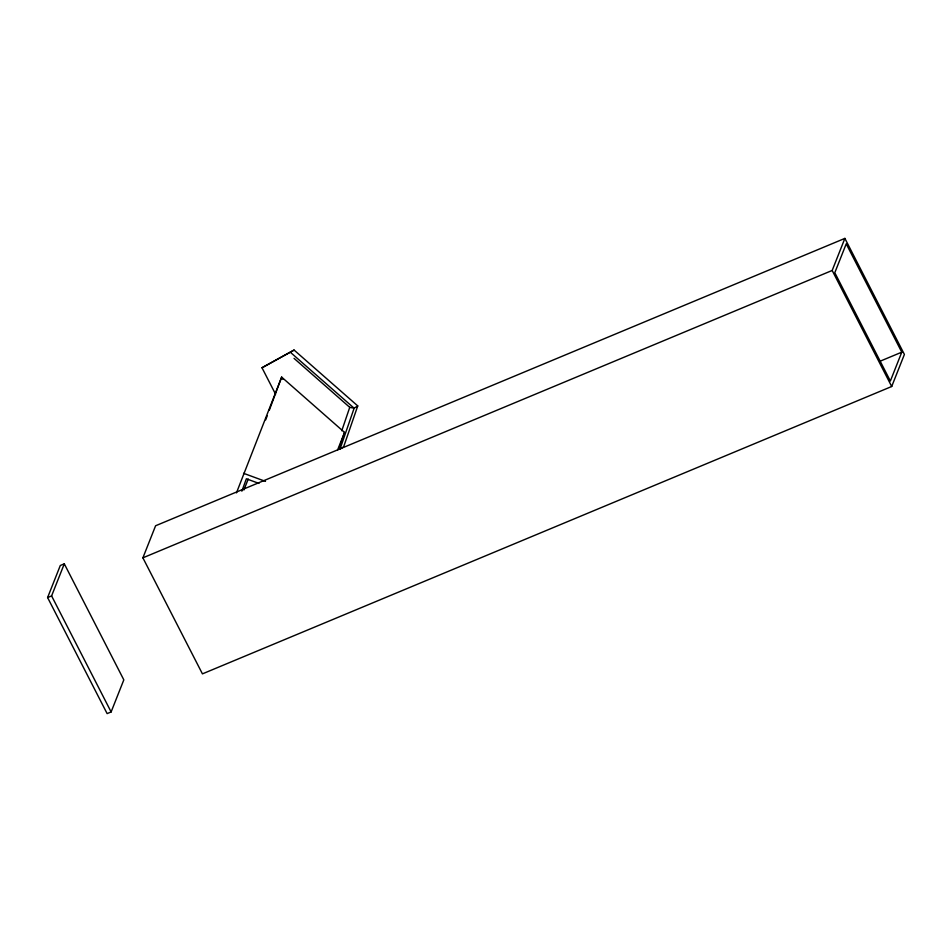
<?xml version="1.0" encoding="UTF-8"?>
<svg xmlns="http://www.w3.org/2000/svg" width="952" height="952" viewBox="0 0 952 952"><rect width="100%" height="100%" fill="white"/><g stroke="black" fill="none" stroke-linecap="round" stroke-linejoin="round"><path stroke-width="1.43" d="M341.768 430.756L349.741 407.349L294.049 358.368M338.841 449.142L344.541 432.41L281.649 377.111L236.453 492.874M357.75 405.921L343.66 446.75L340.031 449.035L354.132 408.206L357.75 405.921L294.085 350.062L262.002 367.758L275.58 394.223M241.856 491.184L246.366 478.785L258.92 483.402M265.703 419.856L267.25 415.726M269.309 410.205L281.649 377.111L282.78 379.301M47.6 597.57L60.297 565.5L64.296 563.834L123.819 679.871L111.122 711.941L107.124 713.607L47.6 597.57L51.598 595.904L64.296 563.834M142.895 557.836L155.593 525.766L844.876 238.393L904.4 354.43L891.703 386.5L202.431 673.873L142.895 557.836L832.179 270.463L844.876 238.393M243.879 490.03L248.222 479.058M337.532 450.129L344.541 432.41M901.782 352.169L890.358 381.026L834.797 272.724L846.221 243.867L901.782 352.169L879.85 361.308M262.002 367.758L294.085 350.062M349.741 407.349L354.132 408.206L290.455 352.347M243.557 473.311L265.489 481.379M832.179 270.463L891.703 386.5M51.598 595.904L111.122 711.941"/></g></svg>
